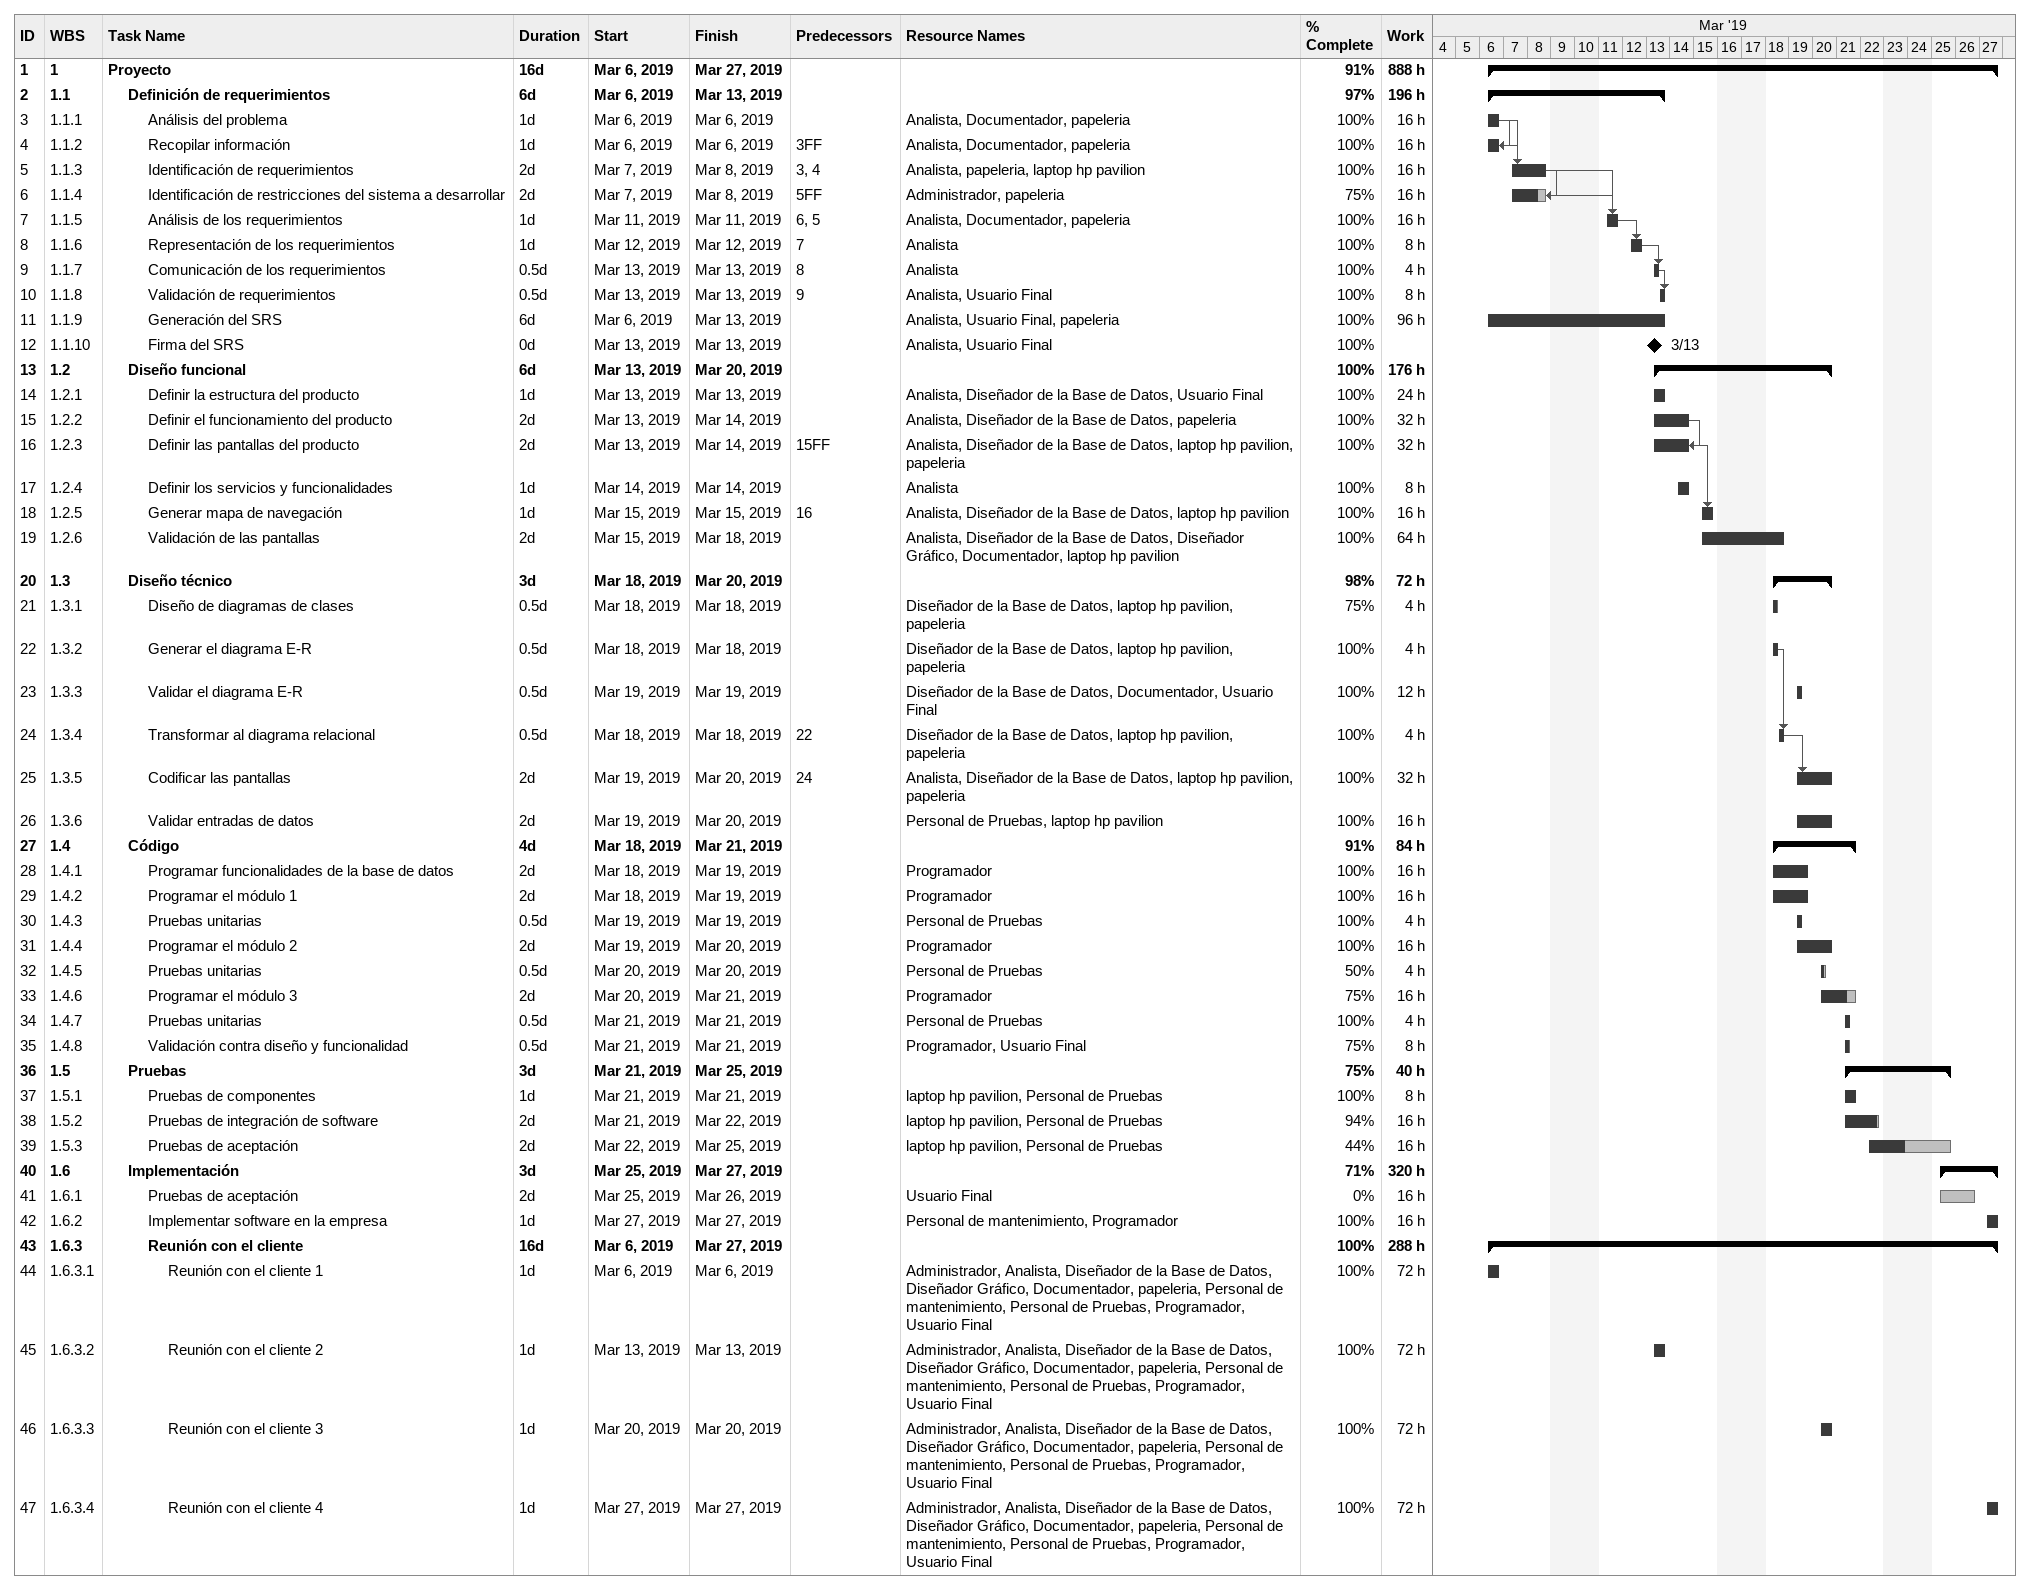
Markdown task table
| ID | WBS | Task | Duration | Start | Finish | Predecessors | Resources | % complete | Work (h) |
|---|---|---|---|---|---|---|---|---|---|
| 1 | 1 | **Proyecto** | 16d | 2019-03-06 | 2019-03-27 |  |  | 91 | 888 |
| 2 | 1.1 | **Definición de requerimientos** | 6d | 2019-03-06 | 2019-03-13 |  |  | 97 | 196 |
| 3 | 1.1.1 | Análisis del problema | 1d | 2019-03-06 | 2019-03-06 |  | Analista, Documentador, papeleria | 100 | 16 |
| 4 | 1.1.2 | Recopilar información | 1d | 2019-03-06 | 2019-03-06 | 3FF | Analista, Documentador, papeleria | 100 | 16 |
| 5 | 1.1.3 | Identificación de requerimientos | 2d | 2019-03-07 | 2019-03-08 | 3, 4 | Analista, papeleria, laptop hp pavilion | 100 | 16 |
| 6 | 1.1.4 | Identificación de restricciones del sistema a desarrollar | 2d | 2019-03-07 | 2019-03-08 | 5FF | Administrador, papeleria | 75 | 16 |
| 7 | 1.1.5 | Análisis de los requerimientos | 1d | 2019-03-11 | 2019-03-11 | 6, 5 | Analista, Documentador, papeleria | 100 | 16 |
| 8 | 1.1.6 | Representación de los requerimientos | 1d | 2019-03-12 | 2019-03-12 | 7 | Analista | 100 | 8 |
| 9 | 1.1.7 | Comunicación de los requerimientos | 0.5d | 2019-03-13 | 2019-03-13 | 8 | Analista | 100 | 4 |
| 10 | 1.1.8 | Validación de requerimientos | 0.5d | 2019-03-13 | 2019-03-13 | 9 | Analista, Usuario Final | 100 | 8 |
| 11 | 1.1.9 | Generación del SRS | 6d | 2019-03-06 | 2019-03-13 |  | Analista, Usuario Final, papeleria | 100 | 96 |
| 12 | 1.1.10 | Firma del SRS | 0d | 2019-03-13 | 2019-03-13 |  | Analista, Usuario Final | 100 |  |
| 13 | 1.2 | **Diseño funcional** | 6d | 2019-03-13 | 2019-03-20 |  |  | 100 | 176 |
| 14 | 1.2.1 | Definir la estructura del producto | 1d | 2019-03-13 | 2019-03-13 |  | Analista, Diseñador de la Base de Datos, Usuario Final | 100 | 24 |
| 15 | 1.2.2 | Definir el funcionamiento del producto | 2d | 2019-03-13 | 2019-03-14 |  | Analista, Diseñador de la Base de Datos, papeleria | 100 | 32 |
| 16 | 1.2.3 | Definir las pantallas del producto | 2d | 2019-03-13 | 2019-03-14 | 15FF | Analista, Diseñador de la Base de Datos, laptop hp pavilion, papeleria | 100 | 32 |
| 17 | 1.2.4 | Definir los servicios y funcionalidades | 1d | 2019-03-14 | 2019-03-14 |  | Analista | 100 | 8 |
| 18 | 1.2.5 | Generar mapa de navegación | 1d | 2019-03-15 | 2019-03-15 | 16 | Analista, Diseñador de la Base de Datos, laptop hp pavilion | 100 | 16 |
| 19 | 1.2.6 | Validación de las pantallas | 2d | 2019-03-15 | 2019-03-18 |  | Analista, Diseñador de la Base de Datos, Diseñador Gráfico, Documentador, laptop hp pavilion | 100 | 64 |
| 20 | 1.3 | **Diseño técnico** | 3d | 2019-03-18 | 2019-03-20 |  |  | 98 | 72 |
| 21 | 1.3.1 | Diseño de diagramas de clases | 0.5d | 2019-03-18 | 2019-03-18 |  | Diseñador de la Base de Datos, laptop hp pavilion, papeleria | 75 | 4 |
| 22 | 1.3.2 | Generar el diagrama E-R | 0.5d | 2019-03-18 | 2019-03-18 |  | Diseñador de la Base de Datos, laptop hp pavilion, papeleria | 100 | 4 |
| 23 | 1.3.3 | Validar el diagrama E-R | 0.5d | 2019-03-19 | 2019-03-19 |  | Diseñador de la Base de Datos, Documentador, Usuario Final | 100 | 12 |
| 24 | 1.3.4 | Transformar al diagrama relacional | 0.5d | 2019-03-18 | 2019-03-18 | 22 | Diseñador de la Base de Datos, laptop hp pavilion, papeleria | 100 | 4 |
| 25 | 1.3.5 | Codificar las pantallas | 2d | 2019-03-19 | 2019-03-20 | 24 | Analista, Diseñador de la Base de Datos, laptop hp pavilion, papeleria | 100 | 32 |
| 26 | 1.3.6 | Validar entradas de datos | 2d | 2019-03-19 | 2019-03-20 |  | Personal de Pruebas, laptop hp pavilion | 100 | 16 |
| 27 | 1.4 | **Código** | 4d | 2019-03-18 | 2019-03-21 |  |  | 91 | 84 |
| 28 | 1.4.1 | Programar funcionalidades de la base de datos | 2d | 2019-03-18 | 2019-03-19 |  | Programador | 100 | 16 |
| 29 | 1.4.2 | Programar el módulo 1 | 2d | 2019-03-18 | 2019-03-19 |  | Programador | 100 | 16 |
| 30 | 1.4.3 | Pruebas unitarias | 0.5d | 2019-03-19 | 2019-03-19 |  | Personal de Pruebas | 100 | 4 |
| 31 | 1.4.4 | Programar el módulo 2 | 2d | 2019-03-19 | 2019-03-20 |  | Programador | 100 | 16 |
| 32 | 1.4.5 | Pruebas unitarias | 0.5d | 2019-03-20 | 2019-03-20 |  | Personal de Pruebas | 50 | 4 |
| 33 | 1.4.6 | Programar el módulo 3 | 2d | 2019-03-20 | 2019-03-21 |  | Programador | 75 | 16 |
| 34 | 1.4.7 | Pruebas unitarias | 0.5d | 2019-03-21 | 2019-03-21 |  | Personal de Pruebas | 100 | 4 |
| 35 | 1.4.8 | Validación contra diseño y funcionalidad | 0.5d | 2019-03-21 | 2019-03-21 |  | Programador, Usuario Final | 75 | 8 |
| 36 | 1.5 | **Pruebas** | 3d | 2019-03-21 | 2019-03-25 |  |  | 75 | 40 |
| 37 | 1.5.1 | Pruebas de componentes | 1d | 2019-03-21 | 2019-03-21 |  | laptop hp pavilion, Personal de Pruebas | 100 | 8 |
| 38 | 1.5.2 | Pruebas de integración de software | 2d | 2019-03-21 | 2019-03-22 |  | laptop hp pavilion, Personal de Pruebas | 94 | 16 |
| 39 | 1.5.3 | Pruebas de aceptación | 2d | 2019-03-22 | 2019-03-25 |  | laptop hp pavilion, Personal de Pruebas | 44 | 16 |
| 40 | 1.6 | **Implementación** | 3d | 2019-03-25 | 2019-03-27 |  |  | 71 | 320 |
| 41 | 1.6.1 | Pruebas de aceptación | 2d | 2019-03-25 | 2019-03-26 |  | Usuario Final | 0 | 16 |
| 42 | 1.6.2 | Implementar software en la empresa | 1d | 2019-03-27 | 2019-03-27 |  | Personal de mantenimiento, Programador | 100 | 16 |
| 43 | 1.6.3 | **Reunión con el cliente** | 16d | 2019-03-06 | 2019-03-27 |  |  | 100 | 288 |
| 44 | 1.6.3.1 | Reunión con el cliente 1 | 1d | 2019-03-06 | 2019-03-06 |  | Administrador, Analista, Diseñador de la Base de Datos, Diseñador Gráfico, Documentador, papeleria, Personal de mantenimiento, Personal de Pruebas, Programador, Usuario Final | 100 | 72 |
| 45 | 1.6.3.2 | Reunión con el cliente 2 | 1d | 2019-03-13 | 2019-03-13 |  | Administrador, Analista, Diseñador de la Base de Datos, Diseñador Gráfico, Documentador, papeleria, Personal de mantenimiento, Personal de Pruebas, Programador, Usuario Final | 100 | 72 |
| 46 | 1.6.3.3 | Reunión con el cliente 3 | 1d | 2019-03-20 | 2019-03-20 |  | Administrador, Analista, Diseñador de la Base de Datos, Diseñador Gráfico, Documentador, papeleria, Personal de mantenimiento, Personal de Pruebas, Programador, Usuario Final | 100 | 72 |
| 47 | 1.6.3.4 | Reunión con el cliente 4 | 1d | 2019-03-27 | 2019-03-27 |  | Administrador, Analista, Diseñador de la Base de Datos, Diseñador Gráfico, Documentador, papeleria, Personal de mantenimiento, Personal de Pruebas, Programador, Usuario Final | 100 | 72 |
